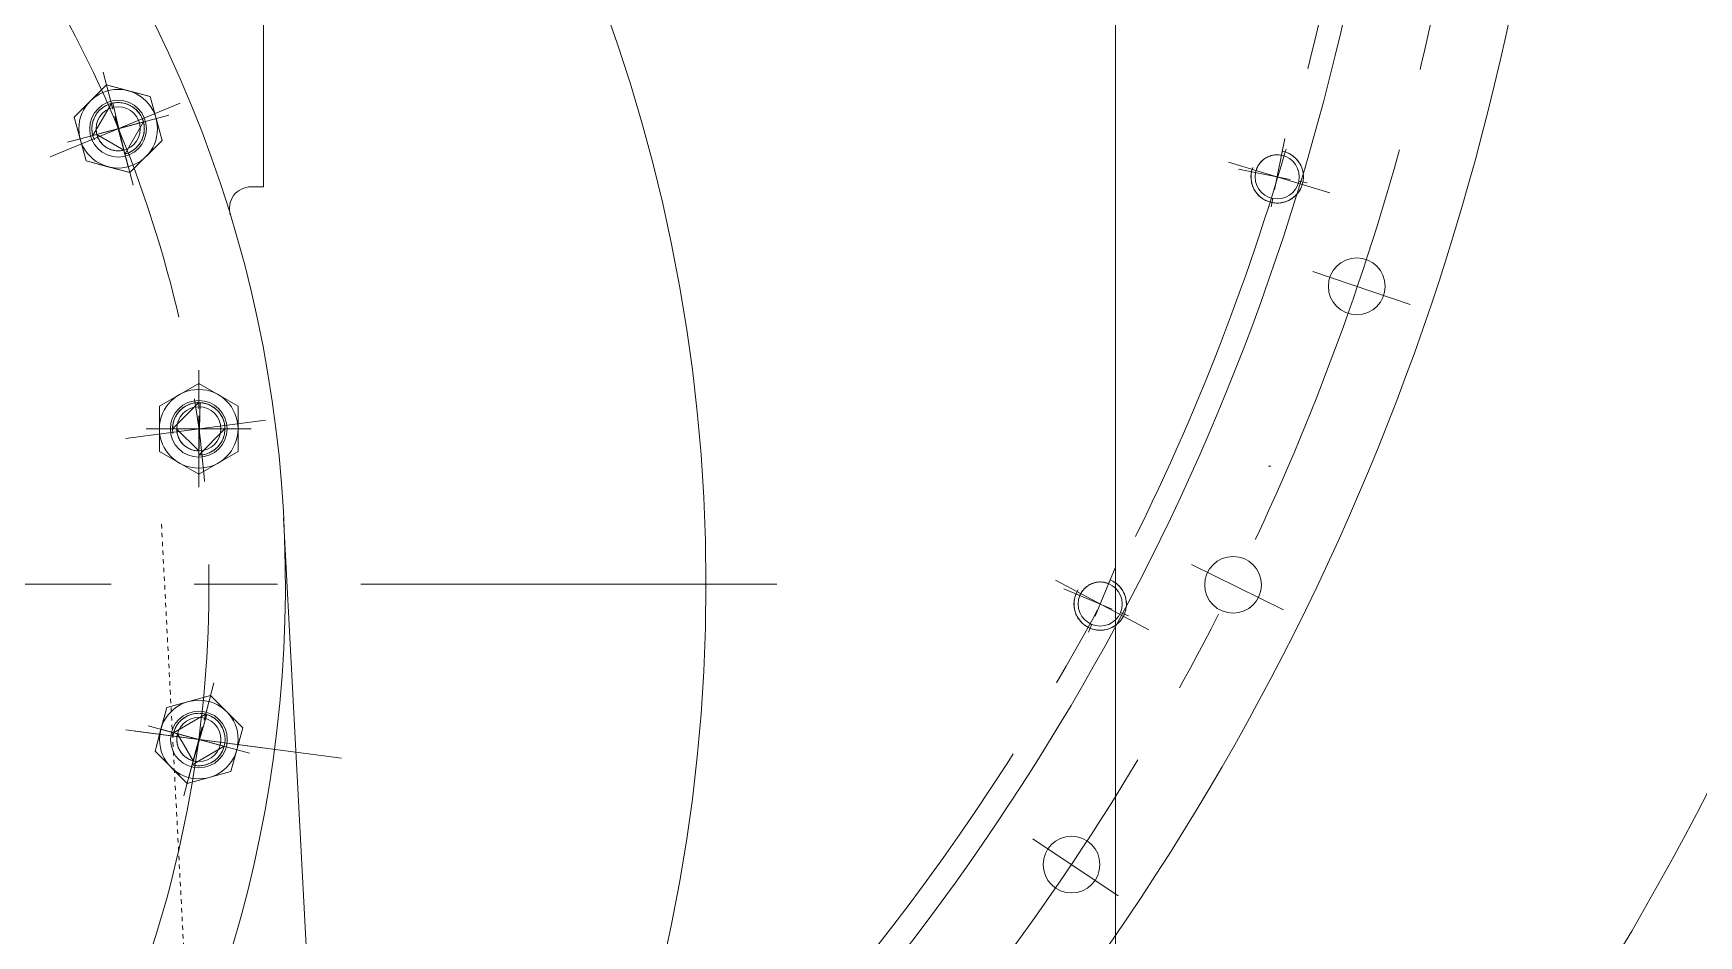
# Model space of a CAD drawing. Header units: inches. Extents: x 0 to 26418, y 0 to 20128.
# Drawn here: x 4295.8 to 4677, y 3646.3 to 3852.9 of the extents above; entities that cross this region are included whole.
import ezdxf

# ---------------------------------------------------------------- set-up
doc = ezdxf.new("R2010")
doc.units = ezdxf.units.IN
doc.header["$MEASUREMENT"] = 0
for name, pattern in [('ACAD_ISO02W100', [15, 12, -3]), ('CENTER', [50.8, 31.75, -6.35, 6.35, -6.35]), ('点画线', [18, 12, -2, 2, -2]), ('虚线', [2, 1, -1])]:
    doc.linetypes.add(name, pattern=pattern)
for name, color, linetype, lineweight in [('CAXA1', 5, 'CENTER', 5), ('中心线层', 5, 'CENTER', 5), ('细实线层', 7, 'Continuous', 5), ('虚线层', 6, 'ACAD_ISO02W100', 5)]:
    doc.layers.add(name, color=color, linetype=linetype, lineweight=lineweight)

msp = doc.modelspace()

# ---------------------------------------------------------------- linework, layer by layer
at = {"color": 7, "lineweight": 5}
for p, q in [((4543.52, 4134.48), (4543.52, 3326.75)), ((4348.51, 3885.78), (4348.51, 3817.78)), ((4312.55, 3841.1), (4305.2, 3833.75)), ((4308.88, 3837.43), (4312.55, 3841.1)), ((4312.55, 3841.1), (4312.55, 3841.1)), ((4312.55, 3841.1), (4317.57, 3839.76)), ((4322.59, 3838.41), (4312.55, 3841.1)), ((4317.57, 3839.76), (4317.57, 3839.76)), ((4317.57, 3839.76), (4322.59, 3838.41)), ((4305.2, 3833.75), (4308.88, 3837.43)), ((4308.88, 3837.43), (4308.88, 3837.43)), ((4309.45, 3829.51), (4313.69, 3836.86)), ((4310.58, 3834.84), (4310.39, 3834.59)), ((4310.78, 3835.08), (4310.58, 3834.84)), ((4311, 3835.31), (4310.78, 3835.08)), ((4311.23, 3835.52), (4311, 3835.31)), ((4311.47, 3835.73), (4311.23, 3835.52)), ((4311.72, 3835.92), (4311.47, 3835.73)), ((4311.97, 3836.09), (4311.72, 3835.92)), ((4312.24, 3836.26), (4311.97, 3836.09)), ((4312.52, 3836.41), (4312.24, 3836.26)), ((4312.8, 3836.54), (4312.52, 3836.41)), ((4313.09, 3836.66), (4312.8, 3836.54)), ((4313.39, 3836.77), (4313.09, 3836.66)), ((4313.69, 3836.86), (4313.39, 3836.77)), ((4314.3, 3836.99), (4314, 3836.93)), ((4314, 3836.93), (4316.8, 3825.27)), ((4314.62, 3837.03), (4314.3, 3836.99)), ((4314.93, 3837.05), (4314.62, 3837.03)), ((4315.24, 3837.06), (4314.93, 3837.05)), ((4315.56, 3837.05), (4315.24, 3837.06)), ((4315.87, 3837.03), (4315.56, 3837.05)), ((4316.18, 3836.99), (4315.87, 3837.03)), ((4316.49, 3836.93), (4316.18, 3836.99)), ((4316.8, 3836.86), (4316.49, 3836.93)), ((4317.1, 3836.77), (4316.8, 3836.86)), ((4317.39, 3836.66), (4317.1, 3836.77)), ((4317.68, 3836.54), (4317.39, 3836.66)), ((4317.97, 3836.41), (4317.68, 3836.54)), ((4318.24, 3836.26), (4317.97, 3836.41)), ((4318.51, 3836.09), (4318.24, 3836.26)), ((4318.77, 3835.92), (4318.51, 3836.09)), ((4319.02, 3835.73), (4318.77, 3835.92)), ((4319.26, 3835.52), (4319.02, 3835.73)), ((4319.49, 3835.31), (4319.26, 3835.52)), ((4319.7, 3835.08), (4319.49, 3835.31)), ((4319.91, 3834.84), (4319.7, 3835.08)), ((4320.1, 3834.59), (4319.91, 3834.84)), ((4322.59, 3838.41), (4322.59, 3838.41)), ((4322.59, 3838.41), (4323.94, 3833.39)), ((4325.28, 3828.37), (4322.59, 3838.41)), ((4306.55, 3828.73), (4305.2, 3833.75)), ((4305.2, 3833.75), (4305.2, 3833.75)), ((4305.2, 3833.75), (4307.89, 3823.71)), ((4309.25, 3831.38), (4309.24, 3831.06)), ((4309.24, 3831.06), (4309.25, 3830.75)), ((4309.28, 3831.69), (4309.25, 3831.38)), ((4309.32, 3832), (4309.28, 3831.69)), ((4309.37, 3832.31), (4309.32, 3832)), ((4309.45, 3832.62), (4309.37, 3832.31)), ((4309.54, 3832.92), (4309.45, 3832.62)), ((4309.45, 3829.51), (4321.04, 3832.62)), ((4309.64, 3833.21), (4309.54, 3832.92)), ((4309.76, 3833.5), (4309.64, 3833.21)), ((4309.9, 3833.79), (4309.76, 3833.5)), ((4310.05, 3834.06), (4309.9, 3833.79)), ((4310.21, 3834.33), (4310.05, 3834.06)), ((4310.39, 3834.59), (4310.21, 3834.33)), ((4321.04, 3832.62), (4316.8, 3825.27)), ((4320.27, 3834.33), (4320.1, 3834.59)), ((4320.44, 3834.06), (4320.27, 3834.33)), ((4320.59, 3833.79), (4320.44, 3834.06)), ((4320.72, 3833.5), (4320.59, 3833.79)), ((4320.84, 3833.21), (4320.72, 3833.5)), ((4320.95, 3832.92), (4320.84, 3833.21)), ((4321.04, 3832.62), (4320.95, 3832.92)), ((4321.11, 3832.31), (4321.04, 3832.62)), ((4321.17, 3832), (4321.11, 3832.31)), ((4321.21, 3831.69), (4321.17, 3832)), ((4321.23, 3831.38), (4321.21, 3831.69)), ((4321.24, 3831.06), (4321.23, 3831.38)), ((4321.23, 3830.75), (4321.24, 3831.06)), ((4323.94, 3833.39), (4325.28, 3828.37)), ((4307.89, 3823.71), (4306.55, 3828.73)), ((4306.55, 3828.73), (4306.55, 3828.73)), ((4309.25, 3830.75), (4309.28, 3830.44)), ((4309.28, 3830.44), (4309.32, 3830.12)), ((4309.32, 3830.12), (4309.37, 3829.82)), ((4309.37, 3829.82), (4309.45, 3829.51)), ((4310.36, 3829.75), (4309.45, 3829.51)), ((4316.55, 3826.18), (4310.36, 3829.75)), ((4310.36, 3829.75), (4310.44, 3829.5)), ((4316.55, 3826.18), (4310.36, 3829.75)), ((4310.44, 3829.5), (4310.53, 3829.25)), ((4310.53, 3829.25), (4310.63, 3829.01)), ((4310.63, 3829.01), (4310.74, 3828.77)), ((4310.74, 3828.77), (4310.87, 3828.54)), ((4310.87, 3828.54), (4311.01, 3828.31)), ((4311.01, 3828.31), (4311.15, 3828.09)), ((4311.15, 3828.09), (4311.32, 3827.88)), ((4311.32, 3827.88), (4311.49, 3827.68)), ((4311.49, 3827.68), (4311.67, 3827.49)), ((4311.67, 3827.49), (4311.86, 3827.31)), ((4311.86, 3827.31), (4312.06, 3827.14)), ((4312.06, 3827.14), (4312.27, 3826.97)), ((4317.93, 3821.02), (4325.28, 3828.37)), ((4319.49, 3826.82), (4319.7, 3827.05)), ((4319.7, 3827.05), (4319.91, 3827.29)), ((4319.91, 3827.29), (4320.1, 3827.54)), ((4320.1, 3827.54), (4320.27, 3827.79)), ((4320.27, 3827.79), (4320.44, 3828.06)), ((4320.44, 3828.06), (4320.59, 3828.34)), ((4320.59, 3828.34), (4320.72, 3828.62)), ((4320.72, 3828.62), (4320.84, 3828.91)), ((4320.84, 3828.91), (4320.95, 3829.21)), ((4320.95, 3829.21), (4321.04, 3829.51)), ((4321.04, 3829.51), (4321.11, 3829.82)), ((4321.11, 3829.82), (4321.17, 3830.12)), ((4321.17, 3830.12), (4321.21, 3830.44)), ((4321.21, 3830.44), (4321.23, 3830.75)), ((4325.28, 3828.37), (4321.61, 3824.7)), ((4325.28, 3828.37), (4325.28, 3828.37)), ((4312.91, 3822.37), (4307.89, 3823.71)), ((4307.89, 3823.71), (4307.89, 3823.71)), ((4307.89, 3823.71), (4317.93, 3821.02)), ((4312.27, 3826.97), (4312.49, 3826.82)), ((4312.49, 3826.82), (4312.72, 3826.69)), ((4312.72, 3826.69), (4312.95, 3826.56)), ((4312.95, 3826.56), (4313.19, 3826.45)), ((4313.19, 3826.45), (4313.43, 3826.35)), ((4313.43, 3826.35), (4313.68, 3826.26)), ((4313.68, 3826.26), (4313.93, 3826.18)), ((4313.93, 3826.18), (4314.19, 3826.12)), ((4314.19, 3826.12), (4314.45, 3826.07)), ((4314.45, 3826.07), (4314.71, 3826.04)), ((4314.71, 3826.04), (4314.98, 3826.02)), ((4314.98, 3826.02), (4315.24, 3826.01)), ((4315.24, 3826.01), (4315.51, 3826.02)), ((4315.51, 3826.02), (4315.77, 3826.04)), ((4315.77, 3826.04), (4316.03, 3826.07)), ((4316.03, 3826.07), (4316.29, 3826.12)), ((4316.29, 3826.12), (4316.55, 3826.18)), ((4316.8, 3825.27), (4316.55, 3826.18)), ((4316.8, 3825.27), (4317.1, 3825.36)), ((4317.1, 3825.36), (4317.39, 3825.46)), ((4317.39, 3825.46), (4317.68, 3825.58)), ((4317.68, 3825.58), (4317.97, 3825.72)), ((4321.61, 3824.7), (4317.93, 3821.02)), ((4317.97, 3825.72), (4318.24, 3825.87)), ((4318.24, 3825.87), (4318.51, 3826.03)), ((4318.51, 3826.03), (4318.77, 3826.21)), ((4318.77, 3826.21), (4319.02, 3826.4)), ((4319.02, 3826.4), (4319.26, 3826.6)), ((4319.26, 3826.6), (4319.49, 3826.82)), ((4321.61, 3824.7), (4321.61, 3824.7)), ((4576.73, 3823.36), (4576.56, 3823.16)), ((4576.91, 3823.56), (4576.73, 3823.36)), ((4577.1, 3823.74), (4576.91, 3823.56)), ((4577.3, 3823.92), (4577.1, 3823.74)), ((4577.5, 3824.08), (4577.3, 3823.92)), ((4577.72, 3824.23), (4577.5, 3824.08)), ((4577.94, 3824.37), (4577.72, 3824.23)), ((4578.17, 3824.5), (4577.94, 3824.37)), ((4578.41, 3824.62), (4578.17, 3824.5)), ((4578.65, 3824.73), (4578.41, 3824.62)), ((4578.9, 3824.82), (4578.65, 3824.73)), ((4579.15, 3824.9), (4578.9, 3824.82)), ((4579.41, 3824.96), (4579.15, 3824.9)), ((4579.67, 3825.01), (4579.41, 3824.96)), ((4579.93, 3825.05), (4579.67, 3825.01)), ((4580.2, 3825.07), (4579.93, 3825.05)), ((4580.46, 3825.08), (4580.2, 3825.07)), ((4580.72, 3825.08), (4580.46, 3825.08)), ((4580.99, 3825.06), (4580.72, 3825.08)), ((4581.25, 3825.03), (4580.99, 3825.06)), ((4581.51, 3824.99), (4581.25, 3825.03)), ((4581.7, 3825.92), (4581.51, 3824.99)), ((4581.51, 3824.99), (4581.51, 3824.99)), ((4582, 3825.85), (4581.7, 3825.92)), ((4581.7, 3825.92), (4581.7, 3825.92)), ((4582.31, 3825.76), (4582, 3825.85)), ((4582.6, 3825.66), (4582.31, 3825.76)), ((4582.89, 3825.55), (4582.6, 3825.66)), ((4583.18, 3825.41), (4582.89, 3825.55)), ((4583.46, 3825.27), (4583.18, 3825.41)), ((4583.73, 3825.11), (4583.46, 3825.27)), ((4583.99, 3824.93), (4583.73, 3825.11)), ((4584.24, 3824.74), (4583.99, 3824.93)), ((4584.48, 3824.54), (4584.24, 3824.74)), ((4584.71, 3824.33), (4584.48, 3824.54)), ((4584.93, 3824.11), (4584.71, 3824.33)), ((4585.14, 3823.87), (4584.93, 3824.11)), ((4585.33, 3823.62), (4585.14, 3823.87)), ((4585.51, 3823.37), (4585.33, 3823.62)), ((4585.68, 3823.1), (4585.51, 3823.37)), ((4317.93, 3821.02), (4312.91, 3822.37)), ((4312.91, 3822.37), (4312.91, 3822.37)), ((4317.93, 3821.02), (4317.93, 3821.02)), ((4574.55, 3820.58), (4574.53, 3820.27)), ((4574.53, 3820.27), (4574.53, 3819.95)), ((4574.53, 3819.95), (4574.54, 3819.64)), ((4574.54, 3819.64), (4574.57, 3819.33)), ((4574.59, 3820.89), (4574.55, 3820.58)), ((4574.64, 3821.2), (4574.59, 3820.89)), ((4575.57, 3821.02), (4574.64, 3821.2)), ((4574.64, 3821.2), (4574.64, 3821.2)), ((4575.63, 3821.28), (4575.57, 3821.02)), ((4575.57, 3821.02), (4575.57, 3821.02)), ((4575.7, 3821.53), (4575.63, 3821.28)), ((4575.79, 3821.78), (4575.7, 3821.53)), ((4575.88, 3822.03), (4575.79, 3821.78)), ((4575.99, 3822.27), (4575.88, 3822.03)), ((4576.12, 3822.5), (4575.99, 3822.27)), ((4576.25, 3822.73), (4576.12, 3822.5)), ((4576.4, 3822.95), (4576.25, 3822.73)), ((4576.56, 3823.16), (4576.4, 3822.95)), ((4585.84, 3822.83), (4585.68, 3823.1)), ((4585.97, 3822.54), (4585.84, 3822.83)), ((4586.1, 3822.26), (4585.97, 3822.54)), ((4586.21, 3821.96), (4586.1, 3822.26)), ((4586.3, 3821.66), (4586.21, 3821.96)), ((4586.38, 3821.36), (4586.3, 3821.66)), ((4586.44, 3821.05), (4586.38, 3821.36)), ((4586.48, 3820.74), (4586.44, 3821.05)), ((4586.46, 3819.17), (4586.5, 3819.48)), ((4586.51, 3820.42), (4586.48, 3820.74)), ((4586.5, 3819.48), (4586.52, 3819.8)), ((4586.53, 3820.11), (4586.51, 3820.42)), ((4586.52, 3819.8), (4586.53, 3820.11)), ((4348.51, 3817.78), (4345.7, 3817.78)), ((4574.57, 3819.33), (4574.61, 3819.02)), ((4574.61, 3819.02), (4574.67, 3818.71)), ((4574.67, 3818.71), (4574.75, 3818.4)), ((4574.75, 3818.4), (4574.84, 3818.1)), ((4574.84, 3818.1), (4574.95, 3817.81)), ((4574.95, 3817.81), (4575.08, 3817.52)), ((4575.08, 3817.52), (4575.22, 3817.24)), ((4575.22, 3817.24), (4575.37, 3816.96)), ((4575.37, 3816.96), (4575.54, 3816.7)), ((4575.54, 3816.7), (4575.72, 3816.44)), ((4575.72, 3816.44), (4575.91, 3816.2)), ((4575.91, 3816.2), (4576.12, 3815.96)), ((4576.12, 3815.96), (4576.34, 3815.73)), ((4576.34, 3815.73), (4576.57, 3815.52)), ((4584.36, 3815.42), (4584.6, 3815.63)), ((4584.6, 3815.63), (4584.82, 3815.85)), ((4584.82, 3815.85), (4585.04, 3816.08)), ((4585.04, 3816.08), (4585.24, 3816.32)), ((4585.24, 3816.32), (4585.43, 3816.57)), ((4585.43, 3816.57), (4585.6, 3816.83)), ((4585.6, 3816.83), (4585.76, 3817.1)), ((4585.76, 3817.1), (4585.91, 3817.38)), ((4585.91, 3817.38), (4586.04, 3817.66)), ((4586.04, 3817.66), (4586.16, 3817.96)), ((4586.16, 3817.96), (4586.26, 3818.25)), ((4586.26, 3818.25), (4586.34, 3818.56)), ((4586.34, 3818.56), (4586.41, 3818.86)), ((4586.41, 3818.86), (4586.46, 3819.17)), ((4576.57, 3815.52), (4576.81, 3815.32)), ((4576.81, 3815.32), (4577.06, 3815.13)), ((4577.06, 3815.13), (4577.32, 3814.96)), ((4577.32, 3814.96), (4577.59, 3814.8)), ((4577.59, 3814.8), (4577.87, 3814.65)), ((4577.87, 3814.65), (4578.16, 3814.52)), ((4578.16, 3814.52), (4578.45, 3814.4)), ((4578.45, 3814.4), (4578.75, 3814.3)), ((4578.75, 3814.3), (4579.05, 3814.22)), ((4579.05, 3814.22), (4579.36, 3814.15)), ((4579.36, 3814.15), (4579.36, 3814.15)), ((4579.36, 3814.15), (4579.67, 3814.09)), ((4579.67, 3814.09), (4579.98, 3814.06)), ((4579.98, 3814.06), (4580.29, 3814.04)), ((4580.29, 3814.04), (4580.6, 3814.03)), ((4580.6, 3814.03), (4580.92, 3814.05)), ((4580.92, 3814.05), (4581.23, 3814.07)), ((4581.23, 3814.07), (4581.54, 3814.12)), ((4581.54, 3814.12), (4581.85, 3814.18)), ((4581.85, 3814.18), (4582.15, 3814.26)), ((4582.15, 3814.26), (4582.45, 3814.35)), ((4582.45, 3814.35), (4582.75, 3814.46)), ((4582.75, 3814.46), (4583.04, 3814.58)), ((4583.04, 3814.58), (4583.32, 3814.72)), ((4583.32, 3814.72), (4583.59, 3814.88)), ((4583.59, 3814.88), (4583.86, 3815.04)), ((4583.86, 3815.04), (4584.12, 3815.22)), ((4584.12, 3815.22), (4584.36, 3815.42)), ((4333.69, 3772.75), (4324.69, 3767.55)), ((4324.69, 3767.55), (4329.19, 3770.15)), ((4329.19, 3770.15), (4333.69, 3772.75)), ((4329.19, 3770.15), (4329.19, 3770.15)), ((4333.69, 3772.75), (4333.69, 3772.75)), ((4333.69, 3772.75), (4338.19, 3770.15)), ((4342.69, 3767.55), (4333.69, 3772.75)), ((4338.19, 3770.15), (4338.19, 3770.15)), ((4338.19, 3770.15), (4342.69, 3767.55)), ((4324.69, 3762.35), (4324.69, 3767.55)), ((4324.69, 3767.55), (4324.69, 3767.55)), ((4324.69, 3767.55), (4324.69, 3757.16)), ((4327.69, 3762.35), (4333.69, 3768.35)), ((4329.02, 3766.13), (4328.83, 3765.88)), ((4329.23, 3766.37), (4329.02, 3766.13)), ((4329.44, 3766.6), (4329.23, 3766.37)), ((4329.67, 3766.81), (4329.44, 3766.6)), ((4329.91, 3767.02), (4329.67, 3766.81)), ((4330.16, 3767.21), (4329.91, 3767.02)), ((4330.42, 3767.39), (4330.16, 3767.21)), ((4330.69, 3767.55), (4330.42, 3767.39)), ((4330.96, 3767.7), (4330.69, 3767.55)), ((4331.25, 3767.84), (4330.96, 3767.7)), ((4331.54, 3767.96), (4331.25, 3767.84)), ((4331.83, 3768.06), (4331.54, 3767.96)), ((4332.13, 3768.15), (4331.83, 3768.06)), ((4332.44, 3768.22), (4332.13, 3768.15)), ((4332.75, 3768.28), (4332.44, 3768.22)), ((4333.06, 3768.32), (4332.75, 3768.28)), ((4333.37, 3768.35), (4333.06, 3768.32)), ((4333.69, 3768.35), (4333.37, 3768.35)), ((4334, 3768.35), (4333.69, 3756.35)), ((4334.31, 3768.32), (4334, 3768.35)), ((4334.62, 3768.28), (4334.31, 3768.32)), ((4334.93, 3768.22), (4334.62, 3768.28)), ((4335.24, 3768.15), (4334.93, 3768.22)), ((4335.54, 3768.06), (4335.24, 3768.15)), ((4335.84, 3767.96), (4335.54, 3768.06)), ((4336.13, 3767.84), (4335.84, 3767.96)), ((4336.41, 3767.7), (4336.13, 3767.84)), ((4336.69, 3767.55), (4336.41, 3767.7)), ((4336.95, 3767.39), (4336.69, 3767.55)), ((4337.21, 3767.21), (4336.95, 3767.39)), ((4337.46, 3767.02), (4337.21, 3767.21)), ((4337.7, 3766.81), (4337.46, 3767.02)), ((4337.93, 3766.6), (4337.7, 3766.81)), ((4338.15, 3766.37), (4337.93, 3766.6)), ((4338.35, 3766.13), (4338.15, 3766.37)), ((4338.54, 3765.88), (4338.35, 3766.13)), ((4342.69, 3767.55), (4342.69, 3767.55)), ((4342.69, 3767.55), (4342.69, 3762.35)), ((4342.69, 3757.16), (4342.69, 3767.55)), ((4324.69, 3757.16), (4324.69, 3762.35)), ((4324.69, 3762.35), (4324.69, 3762.35)), ((4327.72, 3762.98), (4327.69, 3762.67)), ((4327.69, 3762.67), (4327.69, 3762.35)), ((4328.63, 3762.35), (4327.69, 3762.35)), ((4327.69, 3762.35), (4339.69, 3762.35)), ((4327.76, 3763.29), (4327.72, 3762.98)), ((4327.82, 3763.6), (4327.76, 3763.29)), ((4327.89, 3763.91), (4327.82, 3763.6)), ((4327.98, 3764.21), (4327.89, 3763.91)), ((4328.08, 3764.5), (4327.98, 3764.21)), ((4328.21, 3764.79), (4328.08, 3764.5)), ((4328.34, 3765.08), (4328.21, 3764.79)), ((4328.49, 3765.35), (4328.34, 3765.08)), ((4328.65, 3765.62), (4328.49, 3765.35)), ((4333.69, 3757.3), (4328.63, 3762.35)), ((4328.63, 3762.35), (4328.64, 3762.09)), ((4333.69, 3757.3), (4328.63, 3762.35)), ((4328.83, 3765.88), (4328.65, 3765.62)), ((4339.69, 3762.35), (4333.69, 3756.35)), ((4338.72, 3765.62), (4338.54, 3765.88)), ((4338.88, 3765.35), (4338.72, 3765.62)), ((4339.03, 3765.08), (4338.88, 3765.35)), ((4339.17, 3764.79), (4339.03, 3765.08)), ((4339.29, 3764.5), (4339.17, 3764.79)), ((4339.39, 3764.21), (4339.29, 3764.5)), ((4339.48, 3763.91), (4339.39, 3764.21)), ((4339.56, 3763.6), (4339.48, 3763.91)), ((4339.61, 3763.29), (4339.56, 3763.6)), ((4339.65, 3762.98), (4339.61, 3763.29)), ((4339.68, 3762.67), (4339.65, 3762.98)), ((4339.69, 3762.35), (4339.68, 3762.67)), ((4339.68, 3762.04), (4339.69, 3762.35)), ((4342.69, 3762.35), (4342.69, 3757.16)), ((4328.64, 3762.09), (4328.66, 3761.83)), ((4328.66, 3761.83), (4328.7, 3761.56)), ((4328.7, 3761.56), (4328.74, 3761.3)), ((4328.74, 3761.3), (4328.81, 3761.05)), ((4328.81, 3761.05), (4328.88, 3760.79)), ((4328.88, 3760.79), (4328.97, 3760.54)), ((4328.97, 3760.54), (4329.07, 3760.3)), ((4329.07, 3760.3), (4329.18, 3760.06)), ((4329.18, 3760.06), (4329.31, 3759.83)), ((4329.31, 3759.83), (4329.45, 3759.6)), ((4329.45, 3759.6), (4329.6, 3759.38)), ((4329.6, 3759.38), (4329.76, 3759.17)), ((4329.76, 3759.17), (4329.93, 3758.97)), ((4329.93, 3758.97), (4330.11, 3758.78)), ((4330.11, 3758.78), (4330.31, 3758.6)), ((4330.31, 3758.6), (4330.51, 3758.43)), ((4338.15, 3758.34), (4338.35, 3758.58)), ((4338.35, 3758.58), (4338.54, 3758.83)), ((4338.54, 3758.83), (4338.72, 3759.09)), ((4338.72, 3759.09), (4338.88, 3759.35)), ((4338.88, 3759.35), (4339.03, 3759.63)), ((4339.03, 3759.63), (4339.17, 3759.91)), ((4339.17, 3759.91), (4339.29, 3760.2)), ((4339.29, 3760.2), (4339.39, 3760.5)), ((4339.39, 3760.5), (4339.48, 3760.8)), ((4339.48, 3760.8), (4339.56, 3761.11)), ((4339.56, 3761.11), (4339.61, 3761.42)), ((4339.61, 3761.42), (4339.65, 3761.73)), ((4339.65, 3761.73), (4339.68, 3762.04)), ((4329.19, 3754.56), (4324.69, 3757.16)), ((4324.69, 3757.16), (4324.69, 3757.16)), ((4324.69, 3757.16), (4333.69, 3751.96)), ((4330.51, 3758.43), (4330.72, 3758.27)), ((4330.72, 3758.27), (4330.93, 3758.12)), ((4330.93, 3758.12), (4331.16, 3757.98)), ((4331.16, 3757.98), (4331.39, 3757.85)), ((4331.39, 3757.85), (4331.63, 3757.74)), ((4331.63, 3757.74), (4331.88, 3757.64)), ((4331.88, 3757.64), (4332.12, 3757.55)), ((4332.12, 3757.55), (4332.38, 3757.47)), ((4332.38, 3757.47), (4332.64, 3757.41)), ((4332.64, 3757.41), (4332.9, 3757.36)), ((4332.9, 3757.36), (4333.16, 3757.33)), ((4333.16, 3757.33), (4333.42, 3757.31)), ((4333.42, 3757.31), (4333.69, 3757.3)), ((4333.69, 3756.35), (4333.69, 3757.3)), ((4333.69, 3751.96), (4342.69, 3757.16)), ((4333.69, 3756.35), (4334, 3756.36)), ((4334, 3756.36), (4334.31, 3756.39)), ((4334.31, 3756.39), (4334.62, 3756.43)), ((4334.62, 3756.43), (4334.93, 3756.48)), ((4334.93, 3756.48), (4335.24, 3756.56)), ((4335.24, 3756.56), (4335.54, 3756.65)), ((4335.54, 3756.65), (4335.84, 3756.75)), ((4335.84, 3756.75), (4336.13, 3756.87)), ((4336.13, 3756.87), (4336.41, 3757.01)), ((4336.41, 3757.01), (4336.69, 3757.16)), ((4336.69, 3757.16), (4336.95, 3757.32)), ((4336.95, 3757.32), (4337.21, 3757.5)), ((4337.21, 3757.5), (4337.46, 3757.69)), ((4337.46, 3757.69), (4337.7, 3757.89)), ((4337.7, 3757.89), (4337.93, 3758.11)), ((4337.93, 3758.11), (4338.15, 3758.34)), ((4342.69, 3757.16), (4338.19, 3754.56)), ((4342.69, 3757.16), (4342.69, 3757.16)), ((4333.69, 3751.96), (4329.19, 3754.56)), ((4329.19, 3754.56), (4329.19, 3754.56)), ((4338.19, 3754.56), (4333.69, 3751.96)), ((4333.69, 3751.96), (4333.69, 3751.96)), ((4338.19, 3754.56), (4338.19, 3754.56)), ((4353.12, 3741.96), (4371.76, 3386.26)), ((4534.36, 3724.23), (4534.26, 3723.94)), ((4534.47, 3724.53), (4534.36, 3724.23)), ((4535.35, 3724.17), (4534.47, 3724.53)), ((4534.47, 3724.53), (4534.47, 3724.53)), ((4535.46, 3724.41), (4535.35, 3724.17)), ((4535.35, 3724.17), (4535.35, 3724.17)), ((4535.58, 3724.64), (4535.46, 3724.41)), ((4535.71, 3724.87), (4535.58, 3724.64)), ((4535.85, 3725.09), (4535.71, 3724.87)), ((4536.01, 3725.31), (4535.85, 3725.09)), ((4536.17, 3725.51), (4536.01, 3725.31)), ((4536.35, 3725.71), (4536.17, 3725.51)), ((4536.54, 3725.9), (4536.35, 3725.71)), ((4536.73, 3726.07), (4536.54, 3725.9)), ((4536.94, 3726.24), (4536.73, 3726.07)), ((4537.15, 3726.4), (4536.94, 3726.24)), ((4537.38, 3726.54), (4537.15, 3726.4)), ((4537.6, 3726.67), (4537.38, 3726.54)), ((4537.84, 3726.79), (4537.6, 3726.67)), ((4538.08, 3726.9), (4537.84, 3726.79)), ((4538.33, 3726.99), (4538.08, 3726.9)), ((4538.58, 3727.08), (4538.33, 3726.99)), ((4538.84, 3727.15), (4538.58, 3727.08)), ((4539.09, 3727.2), (4538.84, 3727.15)), ((4539.36, 3727.24), (4539.09, 3727.2)), ((4539.62, 3727.27), (4539.36, 3727.24)), ((4539.88, 3727.28), (4539.62, 3727.27)), ((4540.15, 3727.28), (4539.88, 3727.28)), ((4540.41, 3727.27), (4540.15, 3727.28)), ((4540.68, 3727.24), (4540.41, 3727.27)), ((4540.94, 3727.2), (4540.68, 3727.24)), ((4541.2, 3727.15), (4540.94, 3727.2)), ((4541.45, 3727.08), (4541.2, 3727.15)), ((4541.7, 3726.99), (4541.45, 3727.08)), ((4541.95, 3726.9), (4541.7, 3726.99)), ((4542.31, 3727.78), (4541.95, 3726.9)), ((4541.95, 3726.9), (4541.95, 3726.9)), ((4542.6, 3727.65), (4542.31, 3727.78)), ((4542.31, 3727.78), (4542.31, 3727.78)), ((4542.88, 3727.5), (4542.6, 3727.65)), ((4543.15, 3727.35), (4542.88, 3727.5)), ((4543.41, 3727.18), (4543.15, 3727.35)), ((4543.67, 3726.99), (4543.41, 3727.18)), ((4543.91, 3726.79), (4543.67, 3726.99)), ((4544.15, 3726.58), (4543.91, 3726.79)), ((4544.37, 3726.36), (4544.15, 3726.58)), ((4544.58, 3726.13), (4544.37, 3726.36)), ((4544.78, 3725.88), (4544.58, 3726.13)), ((4544.96, 3725.63), (4544.78, 3725.88)), ((4545.13, 3725.37), (4544.96, 3725.63)), ((4545.29, 3725.09), (4545.13, 3725.37)), ((4545.43, 3724.81), (4545.29, 3725.09)), ((4545.56, 3724.53), (4545.43, 3724.81)), ((4545.67, 3724.23), (4545.56, 3724.53)), ((4545.77, 3723.94), (4545.67, 3724.23)), ((4534.03, 3722.7), (4534.02, 3722.39)), ((4534.02, 3722.39), (4534.02, 3722.07)), ((4534.02, 3722.07), (4534.03, 3721.76)), ((4534.07, 3723.02), (4534.03, 3722.7)), ((4534.03, 3721.76), (4534.07, 3721.45)), ((4534.12, 3723.33), (4534.07, 3723.02)), ((4534.07, 3721.45), (4534.12, 3721.14)), ((4534.18, 3723.63), (4534.12, 3723.33)), ((4534.12, 3721.14), (4534.18, 3720.83)), ((4534.26, 3723.94), (4534.18, 3723.63)), ((4534.18, 3720.83), (4534.26, 3720.53)), ((4534.26, 3720.53), (4534.36, 3720.23)), ((4545.67, 3720.23), (4545.77, 3720.53)), ((4545.85, 3723.63), (4545.77, 3723.94)), ((4545.77, 3720.53), (4545.85, 3720.83)), ((4545.92, 3723.33), (4545.85, 3723.63)), ((4545.85, 3720.83), (4545.92, 3721.14)), ((4545.96, 3723.02), (4545.92, 3723.33)), ((4545.92, 3721.14), (4545.96, 3721.45)), ((4546, 3722.7), (4545.96, 3723.02)), ((4545.96, 3721.45), (4546, 3721.76)), ((4546.01, 3722.39), (4546, 3722.7)), ((4546, 3721.76), (4546.01, 3722.07)), ((4546.01, 3722.07), (4546.01, 3722.39)), ((4534.36, 3720.23), (4534.47, 3719.94)), ((4534.47, 3719.94), (4534.6, 3719.65)), ((4534.6, 3719.65), (4534.74, 3719.37)), ((4534.74, 3719.37), (4534.9, 3719.1)), ((4534.9, 3719.1), (4535.07, 3718.83)), ((4535.07, 3718.83), (4535.26, 3718.58)), ((4535.26, 3718.58), (4535.45, 3718.34)), ((4535.45, 3718.34), (4535.66, 3718.1)), ((4535.66, 3718.1), (4535.89, 3717.88)), ((4535.89, 3717.88), (4536.12, 3717.67)), ((4536.12, 3717.67), (4536.36, 3717.47)), ((4536.36, 3717.47), (4536.62, 3717.29)), ((4536.62, 3717.29), (4536.88, 3717.12)), ((4536.88, 3717.12), (4537.15, 3716.96)), ((4537.15, 3716.96), (4537.43, 3716.82)), ((4537.43, 3716.82), (4537.72, 3716.69)), ((4537.72, 3716.69), (4537.72, 3716.69)), ((4537.72, 3716.69), (4538.01, 3716.58)), ((4538.01, 3716.58), (4538.31, 3716.48)), ((4541.72, 3716.48), (4542.02, 3716.58)), ((4542.02, 3716.58), (4542.31, 3716.69)), ((4542.31, 3716.69), (4542.6, 3716.82)), ((4542.6, 3716.82), (4542.88, 3716.96)), ((4542.88, 3716.96), (4543.15, 3717.12)), ((4543.15, 3717.12), (4543.41, 3717.29)), ((4543.41, 3717.29), (4543.67, 3717.47)), ((4543.67, 3717.47), (4543.91, 3717.67)), ((4543.91, 3717.67), (4544.15, 3717.88)), ((4544.15, 3717.88), (4544.37, 3718.1)), ((4544.37, 3718.1), (4544.58, 3718.34)), ((4544.58, 3718.34), (4544.78, 3718.58)), ((4544.78, 3718.58), (4544.96, 3718.83)), ((4544.96, 3718.83), (4545.13, 3719.1)), ((4545.13, 3719.1), (4545.29, 3719.37)), ((4545.29, 3719.37), (4545.43, 3719.65)), ((4545.43, 3719.65), (4545.56, 3719.94)), ((4545.56, 3719.94), (4545.67, 3720.23)), ((4538.31, 3716.48), (4538.62, 3716.4)), ((4538.62, 3716.4), (4538.92, 3716.33)), ((4538.92, 3716.33), (4539.23, 3716.28)), ((4539.23, 3716.28), (4539.54, 3716.25)), ((4539.54, 3716.25), (4539.86, 3716.23)), ((4539.86, 3716.23), (4540.17, 3716.23)), ((4540.17, 3716.23), (4540.49, 3716.25)), ((4540.49, 3716.25), (4540.8, 3716.28)), ((4540.8, 3716.28), (4541.11, 3716.33)), ((4541.11, 3716.33), (4541.42, 3716.4)), ((4541.42, 3716.4), (4541.72, 3716.48)), ((4326.37, 3698.56), (4323.68, 3688.52)), ((4325.03, 3693.54), (4326.37, 3698.56)), ((4336.41, 3701.25), (4326.37, 3698.56)), ((4326.37, 3698.56), (4331.39, 3699.91)), ((4326.37, 3698.56), (4326.37, 3698.56)), ((4331.39, 3699.91), (4336.41, 3701.25)), ((4331.39, 3699.91), (4331.39, 3699.91)), ((4336.41, 3701.25), (4336.41, 3701.25)), ((4336.41, 3701.25), (4340.08, 3697.58)), ((4343.76, 3693.9), (4336.41, 3701.25)), ((4340.08, 3697.58), (4340.08, 3697.58)), ((4340.08, 3697.58), (4343.76, 3693.9)), ((4327.92, 3692.77), (4335.27, 3697.01)), ((4328.24, 3693.65), (4328.12, 3693.36)), ((4328.37, 3693.94), (4328.24, 3693.65)), ((4328.52, 3694.21), (4328.37, 3693.94)), ((4328.69, 3694.48), (4328.52, 3694.21)), ((4328.86, 3694.74), (4328.69, 3694.48)), ((4329.06, 3694.99), (4328.86, 3694.74)), ((4329.26, 3695.23), (4329.06, 3694.99)), ((4329.48, 3695.46), (4329.26, 3695.23)), ((4329.7, 3695.67), (4329.48, 3695.46)), ((4329.94, 3695.88), (4329.7, 3695.67)), ((4330.19, 3696.07), (4329.94, 3695.88)), ((4330.45, 3696.24), (4330.19, 3696.07)), ((4330.72, 3696.41), (4330.45, 3696.24)), ((4330.99, 3696.56), (4330.72, 3696.41)), ((4331.28, 3696.69), (4330.99, 3696.56)), ((4331.57, 3696.81), (4331.28, 3696.69)), ((4331.86, 3696.92), (4331.57, 3696.81)), ((4332.17, 3697.01), (4331.86, 3696.92)), ((4332.47, 3697.08), (4332.17, 3697.01)), ((4335.57, 3696.92), (4332.17, 3685.42)), ((4332.78, 3697.14), (4332.47, 3697.08)), ((4333.09, 3697.18), (4332.78, 3697.14)), ((4333.4, 3697.2), (4333.09, 3697.18)), ((4333.72, 3697.21), (4333.4, 3697.2)), ((4334.03, 3697.2), (4333.72, 3697.21)), ((4334.35, 3697.18), (4334.03, 3697.2)), ((4334.66, 3697.14), (4334.35, 3697.18)), ((4334.97, 3697.08), (4334.66, 3697.14)), ((4335.27, 3697.01), (4334.97, 3697.08)), ((4335.87, 3696.81), (4335.57, 3696.92)), ((4336.16, 3696.69), (4335.87, 3696.81)), ((4336.44, 3696.56), (4336.16, 3696.69)), ((4336.72, 3696.41), (4336.44, 3696.56)), ((4336.99, 3696.24), (4336.72, 3696.41)), ((4337.25, 3696.07), (4336.99, 3696.24)), ((4337.49, 3695.88), (4337.25, 3696.07)), ((4337.73, 3695.67), (4337.49, 3695.88)), ((4337.96, 3695.46), (4337.73, 3695.67)), ((4338.18, 3695.23), (4337.96, 3695.46)), ((4338.38, 3694.99), (4338.18, 3695.23)), ((4338.57, 3694.74), (4338.38, 3694.99)), ((4338.75, 3694.48), (4338.57, 3694.74)), ((4338.91, 3694.21), (4338.75, 3694.48)), ((4339.06, 3693.94), (4338.91, 3694.21)), ((4339.2, 3693.65), (4339.06, 3693.94)), ((4339.32, 3693.36), (4339.2, 3693.65)), ((4341.07, 3683.86), (4343.76, 3693.9)), ((4343.76, 3693.9), (4342.41, 3688.88)), ((4343.76, 3693.9), (4343.76, 3693.9)), ((4323.68, 3688.52), (4325.03, 3693.54)), ((4325.03, 3693.54), (4325.03, 3693.54)), ((4328.01, 3693.07), (4327.92, 3692.77)), ((4328.84, 3692.52), (4327.92, 3692.77)), ((4327.92, 3692.77), (4339.51, 3689.66)), ((4328.12, 3693.36), (4328.01, 3693.07)), ((4328.69, 3691.74), (4328.67, 3691.48)), ((4328.67, 3691.48), (4328.67, 3691.21)), ((4328.67, 3691.21), (4328.67, 3690.95)), ((4328.67, 3690.95), (4328.69, 3690.68)), ((4328.73, 3692), (4328.69, 3691.74)), ((4328.69, 3690.68), (4328.73, 3690.42)), ((4328.78, 3692.26), (4328.73, 3692)), ((4328.73, 3690.42), (4328.78, 3690.16)), ((4328.84, 3692.52), (4328.78, 3692.26)), ((4328.78, 3690.16), (4328.84, 3689.91)), ((4332.41, 3686.33), (4328.84, 3692.52)), ((4332.41, 3686.33), (4328.84, 3692.52)), ((4328.84, 3689.91), (4328.91, 3689.65)), ((4339.42, 3693.07), (4339.32, 3693.36)), ((4339.51, 3692.77), (4339.42, 3693.07)), ((4339.59, 3692.46), (4339.51, 3692.77)), ((4339.51, 3689.66), (4339.59, 3689.97)), ((4339.64, 3692.15), (4339.59, 3692.46)), ((4339.59, 3689.97), (4339.64, 3690.27)), ((4339.69, 3691.84), (4339.64, 3692.15)), ((4339.64, 3690.27), (4339.69, 3690.59)), ((4339.71, 3691.53), (4339.69, 3691.84)), ((4339.69, 3690.59), (4339.71, 3690.9)), ((4339.72, 3691.21), (4339.71, 3691.53)), ((4339.71, 3690.9), (4339.72, 3691.21)), ((4327.35, 3684.85), (4323.68, 3688.52)), ((4323.68, 3688.52), (4323.68, 3688.52)), ((4323.68, 3688.52), (4331.03, 3681.17)), ((4328.91, 3689.65), (4329, 3689.4)), ((4329, 3689.4), (4329.1, 3689.16)), ((4329.1, 3689.16), (4329.22, 3688.92)), ((4329.22, 3688.92), (4329.34, 3688.69)), ((4329.34, 3688.69), (4329.48, 3688.46)), ((4329.48, 3688.46), (4329.63, 3688.24)), ((4329.63, 3688.24), (4329.79, 3688.03)), ((4329.79, 3688.03), (4329.96, 3687.83)), ((4329.96, 3687.83), (4330.15, 3687.64)), ((4330.15, 3687.64), (4330.34, 3687.46)), ((4330.34, 3687.46), (4330.54, 3687.29)), ((4330.54, 3687.29), (4330.75, 3687.13)), ((4330.75, 3687.13), (4330.97, 3686.98)), ((4330.97, 3686.98), (4331.19, 3686.84)), ((4331.19, 3686.84), (4331.42, 3686.71)), ((4331.42, 3686.71), (4331.66, 3686.6)), ((4331.66, 3686.6), (4331.91, 3686.5)), ((4331.91, 3686.5), (4332.16, 3686.41)), ((4332.16, 3686.41), (4332.41, 3686.33)), ((4339.51, 3689.66), (4332.17, 3685.42)), ((4332.17, 3685.42), (4332.41, 3686.33)), ((4336.44, 3685.87), (4336.72, 3686.02)), ((4336.72, 3686.02), (4336.99, 3686.18)), ((4336.99, 3686.18), (4337.25, 3686.36)), ((4337.25, 3686.36), (4337.49, 3686.55)), ((4337.49, 3686.55), (4337.73, 3686.75)), ((4337.73, 3686.75), (4337.96, 3686.97)), ((4337.96, 3686.97), (4338.18, 3687.2)), ((4338.18, 3687.2), (4338.38, 3687.44)), ((4338.38, 3687.44), (4338.57, 3687.69)), ((4338.57, 3687.69), (4338.75, 3687.94)), ((4338.75, 3687.94), (4338.91, 3688.21)), ((4338.91, 3688.21), (4339.06, 3688.49)), ((4339.06, 3688.49), (4339.2, 3688.77)), ((4339.2, 3688.77), (4339.32, 3689.06)), ((4339.32, 3689.06), (4339.42, 3689.36)), ((4339.42, 3689.36), (4339.51, 3689.66)), ((4342.41, 3688.88), (4341.07, 3683.86)), ((4331.03, 3681.17), (4327.35, 3684.85)), ((4327.35, 3684.85), (4327.35, 3684.85)), ((4331.03, 3681.17), (4341.07, 3683.86)), ((4336.05, 3682.52), (4331.03, 3681.17)), ((4332.17, 3685.42), (4332.47, 3685.34)), ((4332.47, 3685.34), (4332.78, 3685.29)), ((4332.78, 3685.29), (4333.09, 3685.25)), ((4333.09, 3685.25), (4333.4, 3685.22)), ((4333.4, 3685.22), (4333.72, 3685.21)), ((4333.72, 3685.21), (4334.03, 3685.22)), ((4334.03, 3685.22), (4334.35, 3685.25)), ((4334.35, 3685.25), (4334.66, 3685.29)), ((4334.66, 3685.29), (4334.97, 3685.34)), ((4334.97, 3685.34), (4335.27, 3685.42)), ((4335.27, 3685.42), (4335.57, 3685.51)), ((4335.57, 3685.51), (4335.87, 3685.61)), ((4335.87, 3685.61), (4336.16, 3685.73)), ((4341.07, 3683.86), (4336.05, 3682.52)), ((4336.05, 3682.52), (4336.05, 3682.52)), ((4336.16, 3685.73), (4336.44, 3685.87)), ((4341.07, 3683.86), (4341.07, 3683.86)), ((4331.03, 3681.17), (4331.03, 3681.17))]:
    msp.add_line(p, q, dxfattribs=at)
for centre, radius in [((4063.52, 3726.75), 386.26), ((4315.24, 3831.06), 9), ((4315.24, 3831.06), 6.5), ((4315.24, 3831.06), 5.05), ((4580.53, 3820.03), 5.05), ((4598.75, 3794.97), 6.5), ((4333.69, 3762.35), 9), ((4333.69, 3762.35), 6.5), ((4333.69, 3762.35), 5.05), ((4570.44, 3726.63), 6.5), ((4540.02, 3722.23), 5.05), ((4333.72, 3691.21), 9), ((4333.72, 3691.21), 6.5), ((4333.72, 3691.21), 5.05), ((4533.45, 3662.57), 6.5)]:
    msp.add_circle(centre, radius, dxfattribs=at)
for centre, radius, start, end in [((4063.78, 3976.79), 582.5, 301.35579, 238.58501), ((4063.25, 3976.79), 546, 303.5084, 236.556), ((4063.52, 3726.79), 290, 148.6687, 31.3333), ((4345.7, 3812.78), 5, 90, 196.949)]:
    msp.add_arc(centre, radius, start, end, dxfattribs=at)
msp.add_open_spline([(4478.58, 4391.59), (4443.49, 4429.16), (4363.33, 4496.48), (4220.7, 4564.04), (4063.25, 4591.2), (3902.94, 4574.79), (3750.86, 4517.6), (3617.58, 4422.13), (3512.8, 4294.15), (3444.25, 4142.25), (3415.61, 3976.34), (3435.07, 3807.87), (3495.96, 3648.67), (3597.19, 3509.91), (3731.64, 3401.31), (3890.72, 3330.93), (4063.7, 3303.42), (4238.96, 3322.51), (4404.48, 3386.32), (4548.54, 3491.77), (4661.39, 3631.55), (4734.59, 3796.86), (4752.87, 3916.58), (4754.54, 3976.52)], degree=3, knots=[0, 0, 0, 0, 6187.666026, 12450.355458, 18783.77638, 25175.55398, 31622.065679, 38124.713595, 44683.237858, 51298.550922, 57973.870728, 64697.019294, 71462.748657, 78273.501796, 85129.278897, 92030.080145, 98977.285843, 105969.701152, 113006.622999, 120087.951186, 127214.495945, 134386.492849, 141603.663266, 141603.663266, 141603.663266, 141603.663266], dxfattribs=at)
at = {"layer": 'CAXA1', "linetype": 'CENTER', "lineweight": 5, "ltscale": 3}
for p, q in [((4299.65, 3824.6), (4329.46, 3836.95)), ((4569.41, 3823.4), (4592.59, 3816.37)), ((4588.71, 3798.38), (4610.95, 3790.83)), ((4316.95, 3760.15), (4348.94, 3764.36)), ((4560.92, 3731.32), (4581.99, 3720.93)), ((4466.02, 3726.75), (3661.02, 3726.75)), ((4529.77, 3727.71), (4551.14, 3716.29)), ((4316.98, 3693.42), (4348.97, 3689.2)), ((4319.15, 3693.13), (4366.4, 3686.91)), ((4524.63, 3668.46), (4544.16, 3655.41))]:
    msp.add_line(p, q, dxfattribs=at)
for radius in [565, 540]:
    msp.add_circle((4063.78, 3976.79), radius, dxfattribs=at)
msp.add_arc((4063.52, 3726.79), 272.5, 148.6693, 31.3334, dxfattribs=at)
at = {"layer": '中心线层', "color": 7, "linetype": '点画线', "lineweight": 5}
for p, q in [((4318.71, 3818.13), (4311.78, 3844)), ((4317.57, 3822.37), (4312.91, 3839.76)), ((4326.83, 3834.17), (4303.65, 3827.96)), ((4306.55, 3828.73), (4323.94, 3833.39)), ((4582.28, 3828.86), (4578.77, 3811.21)), ((4571.7, 3821.79), (4589.35, 3818.28)), ((4333.69, 3748.96), (4333.69, 3775.75)), ((4333.69, 3753.35), (4333.69, 3771.35)), ((4345.69, 3762.35), (4321.69, 3762.35)), ((4324.69, 3762.35), (4342.69, 3762.35)), ((4543.46, 3730.55), (4536.57, 3713.92)), ((4531.7, 3725.68), (4548.33, 3718.79)), ((4330.25, 3678.28), (4337.18, 3704.15)), ((4331.39, 3682.52), (4336.05, 3699.91)), ((4345.31, 3688.11), (4322.13, 3694.32)), ((4325.03, 3693.54), (4342.41, 3688.88))]:
    msp.add_line(p, q, dxfattribs=at)
at = {"layer": '细实线层', "color": 7, "lineweight": 5}
for centre, start, end in [((4315.24, 3831.06), 285, 205), ((4580.53, 3820.03), 158.75, 78.75), ((4333.69, 3762.35), 270, 190), ((4540.02, 3722.23), 147.5, 67.5), ((4333.72, 3691.21), 255, 175)]:
    msp.add_arc(centre, 6, start, end, dxfattribs=at)
at = {"layer": '虚线层', "color": 7, "linetype": '虚线', "lineweight": 5}
for p, q in [((4579.06, 3753.8), (4578.55, 3753.8)), ((4579.07, 3753.8), (4578.55, 3753.8)), ((4325.16, 3740.5), (4344.19, 3377.31))]:
    msp.add_line(p, q, dxfattribs=at)

doc.saveas('drawing.dxf')
